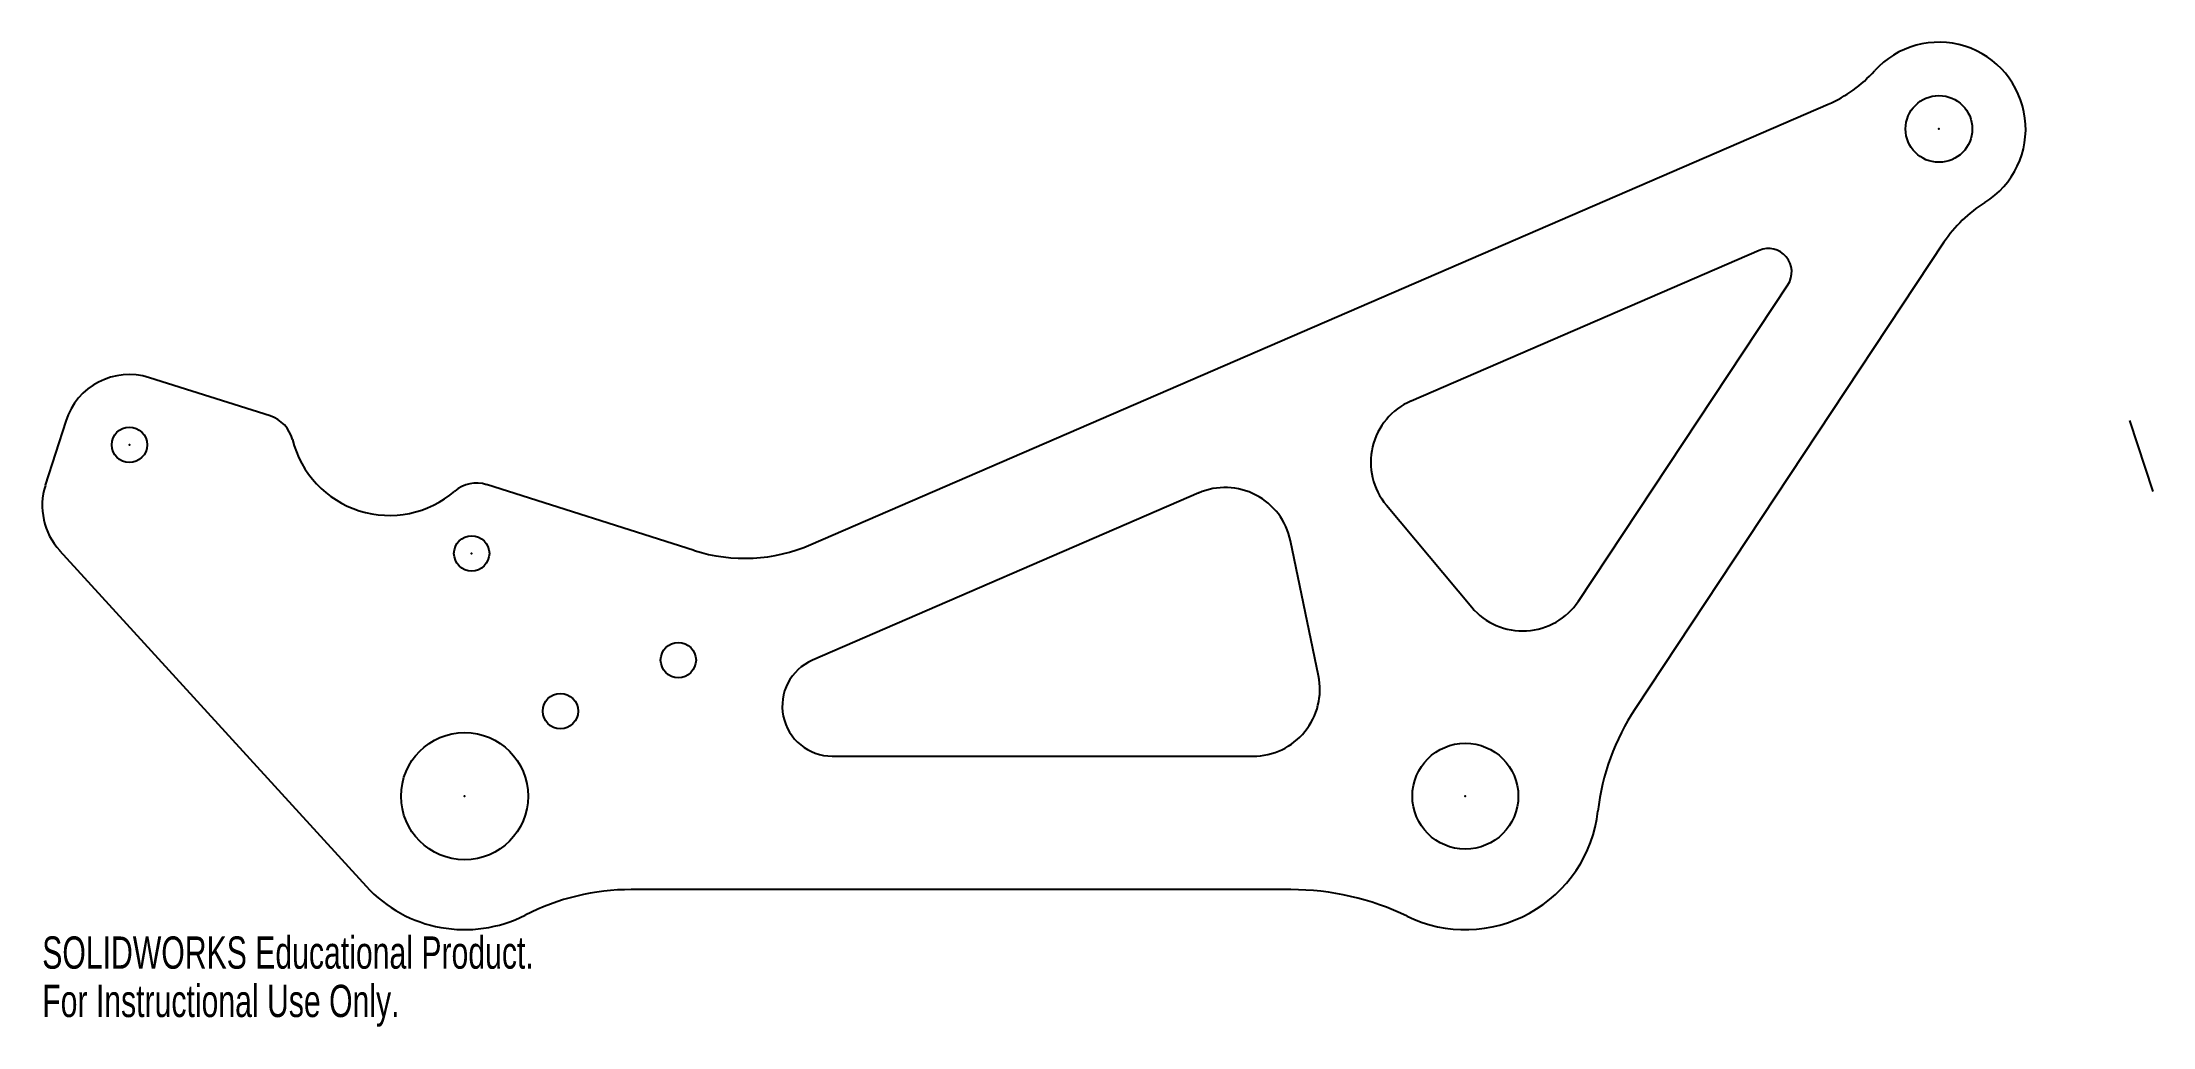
# Model space of a CAD drawing. Header units: millimetres. Extents: x -138 to 178, y -21 to 127.
import ezdxf

# ---------------------------------------------------------------- set-up
doc = ezdxf.new("R2010")
doc.units = ezdxf.units.MM
doc.header["$PDSIZE"] = -1
doc.linetypes.add('CENTERX2', pattern=[20.32, 12.7, -2.54, 2.54, -2.54])
doc.styles.add('SLDTEXTSTYLE0', font='TXT', dxfattribs={"width": 0.7})

msp = doc.modelspace()

# ---------------------------------------------------------------- linework, layer by layer
at = {"color": 7, "linetype": 'Continuous', "lineweight": 25}
for p, q in [((-23.11, 51.71), (129.41, 117.72)), ((119.04, 95.79), (66.86, 73.21)), ((146.75, 97.02), (100.46, 27.1)), ((91.96, 43.24), (123.35, 90.65)), ((-104.16, 70.98), (-122.25, 76.72)), ((-134.8, 70.21), (-137.86, 60.59)), ((-40.6, 50.82), (-71.71, 60.69)), ((35.03, 59.44), (-22.86, 34.38)), ((63.17, 57.62), (75.96, 42.34)), ((-135.71, 50.82), (-89.77, 0.51)), ((52.99, 32.03), (48.79, 52.29)), ((-19.89, 20), (43.2, 20)), ((48.85, 0), (-50.02, 0))]:
    msp.add_line(p, q, dxfattribs=at)
at = {"color": 7, "linetype": 'CENTERX2'}
msp.add_line((174.55, 70.32), (178.05, 59.64), dxfattribs=at)
at = {"color": 7, "linetype": 'Continuous', "lineweight": 25}
for centre, radius in [((146, 114), 5), ((-125.25, 66.66), 2.65), ((-73.95, 50.39), 2.65), ((-42.97, 34.4), 2.65), ((-60.64, 26.75), 2.65), ((-75, 14), 9.52), ((75, 14), 7.94)]:
    msp.add_circle(centre, radius, dxfattribs=at)
for centre, radius, start, end in [((146, 114), 13, 301.8743, 138.0213), ((121.47, 136.07), 20, 293.4014, 318.0213), ((163.43, 85.98), 20, 121.8743, 146.4943), ((120.43, 92.58), 3.5, 326.4943, 113.4014), ((-125.27, 67.19), 10, 72.4014, 162.4014), ((70.83, 64.04), 10, 113.4014, 219.9478), ((-105.67, 66.22), 5, 14.0696, 72.4014), ((-86.27, 71.08), 15, 194.0696, 310.7331), ((-128.32, 57.56), 10, 162.4014, 222.4014), ((-73.22, 55.92), 5, 72.4014, 130.7331), ((39, 50.26), 10, 11.7007, 113.4014), ((-33.04, 74.65), 25, 252.4014, 293.4014), ((83.62, 48.76), 10, 219.9478, 326.4943), ((-19.89, 27.5), 7.5, 113.4014, 270), ((43.2, 30), 10, 270, 11.7007), ((129.65, 7.78), 35, 146.4943, 173.5066), ((75, 14), 20, 244.1581, 353.5066), ((-75, 14), 20, 222.4014, 297.0123), ((-50.02, -35), 35, 90, 117.0123), ((48.85, -40), 40, 64.1581, 90)]:
    msp.add_arc(centre, radius, start, end, dxfattribs=at)
at = {"color": 7, "linetype": 'Continuous'}
for p in [(146, 114), (-125.25, 66.66), (-73.95, 50.39), (-75, 14), (75, 14)]:
    msp.add_point(p, dxfattribs=at)

# ---------------------------------------------------------------- texts
at = {"color": 7, "linetype": 'Continuous', "char_height": 4.8336, "attachment_point": 1, "style": 'SLDTEXTSTYLE0'}
for s, insert in [('SOLIDWORKS Educational Product.', (-138.32, -7.02)), ('For Instructional Use Only.', (-138.32, -14.27))]:
    msp.add_mtext(s, dxfattribs=dict(at, insert=insert))

doc.saveas('drawing.dxf')
